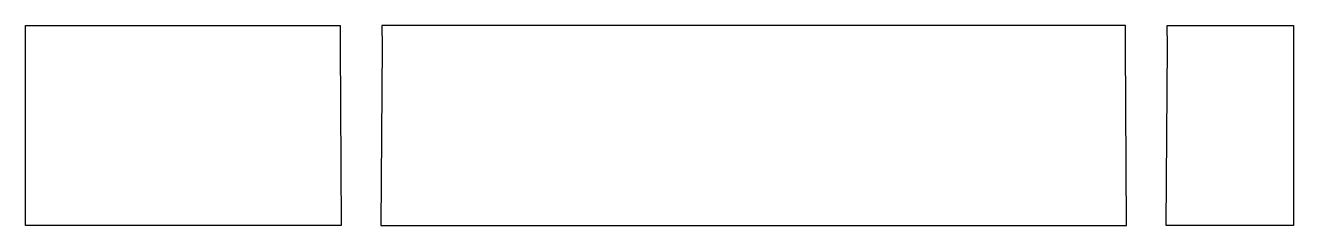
# Model space of a CAD drawing. Header units: metres. Extents: x -18.5 to 13.8, y -1.1 to 46.5.
# Drawn here: x -18.55 to 13.75, y -1.1 to 4 of the extents above.
import ezdxf

# ---------------------------------------------------------------- set-up
doc = ezdxf.new("R2010")
doc.units = ezdxf.units.M

msp = doc.modelspace()

# ---------------------------------------------------------------- linework, layer by layer
for p, q in [((-18.55, 3.96), (-18.55, 4)), ((-18.55, 4), (-17.156, 4)), ((-18.55, 3.587), (-18.55, 3.96)), ((-17.156, 4), (-16.909, 4)), ((-16.909, 4), (-16.51, 4)), ((-16.51, 4), (-15.867, 4)), ((-15.867, 4), (-14.816, 4)), ((-14.816, 4), (-13.122, 4)), ((-13.122, 4), (-11.239, 4)), ((-11.239, 4), (-10.572, 4)), ((-10.572, 4), (-10.529, 4)), ((-10.529, 4), (-10.534, 3.475)), ((-9.428, 4), (-9.471, 4)), ((-9.471, 4), (-9.466, 3.475)), ((-8.761, 4), (-9.428, 4)), ((-8.374, 4), (-8.761, 4)), ((0.558, 4), (-8.374, 4)), ((8.374, 4), (0.558, 4)), ((8.761, 4), (8.374, 4)), ((9.428, 4), (8.761, 4)), ((9.471, 4), (9.428, 4)), ((9.466, 3.475), (9.471, 4)), ((10.534, 3.475), (10.529, 4)), ((10.529, 4), (10.572, 4)), ((10.572, 4), (10.594, 4)), ((10.594, 4), (11.72, 4)), ((11.72, 4), (12.44, 4)), ((12.44, 4), (12.857, 4)), ((12.857, 4), (13.094, 4)), ((13.094, 4), (13.226, 4)), ((13.226, 4), (13.295, 4)), ((13.295, 4), (13.75, 4)), ((13.75, 4), (13.75, 3.587)), ((-18.55, -0.123), (-18.55, 3.587)), ((13.75, 3.587), (13.75, -1.1)), ((13.75, 3.587), (13.75, 3.587)), ((-10.534, 3.475), (-10.505, -1.1)), ((-9.466, 3.475), (-9.495, -1.1)), ((9.495, -1.1), (9.466, 3.475)), ((10.505, -1.1), (10.534, 3.475)), ((-18.55, -0.228), (-18.55, -0.123)), ((-18.55, -0.307), (-18.55, -0.228)), ((-18.55, -0.356), (-18.55, -0.307)), ((-18.55, -0.812), (-18.55, -0.356)), ((-18.55, -0.841), (-18.55, -0.812)), ((-18.55, -1.1), (-18.55, -0.841)), ((-18.183, -1.1), (-18.55, -1.1)), ((-17.361, -1.1), (-18.183, -1.1)), ((-12.075, -1.1), (-17.361, -1.1)), ((-11.866, -1.1), (-12.075, -1.1)), ((-12.075, -1.1), (-12.075, -1.1)), ((-11.569, -1.1), (-11.866, -1.1)), ((-11.197, -1.1), (-11.569, -1.1)), ((-10.775, -1.1), (-11.197, -1.1)), ((-10.505, -1.1), (-10.775, -1.1)), ((-9.495, -1.1), (-9.346, -1.1)), ((-9.346, -1.1), (-9.221, -1.1)), ((-9.221, -1.1), (-8.117, -1.1)), ((-8.117, -1.1), (9.153, -1.1)), ((9.153, -1.1), (9.326, -1.1)), ((9.326, -1.1), (9.495, -1.1)), ((9.495, -1.1), (9.495, -1.1)), ((10.756, -1.1), (10.505, -1.1)), ((11.129, -1.1), (10.756, -1.1)), ((11.442, -1.1), (11.129, -1.1)), ((11.674, -1.1), (11.442, -1.1)), ((13.75, -1.1), (11.674, -1.1))]:
    msp.add_line(p, q)

doc.saveas('drawing.dxf')
